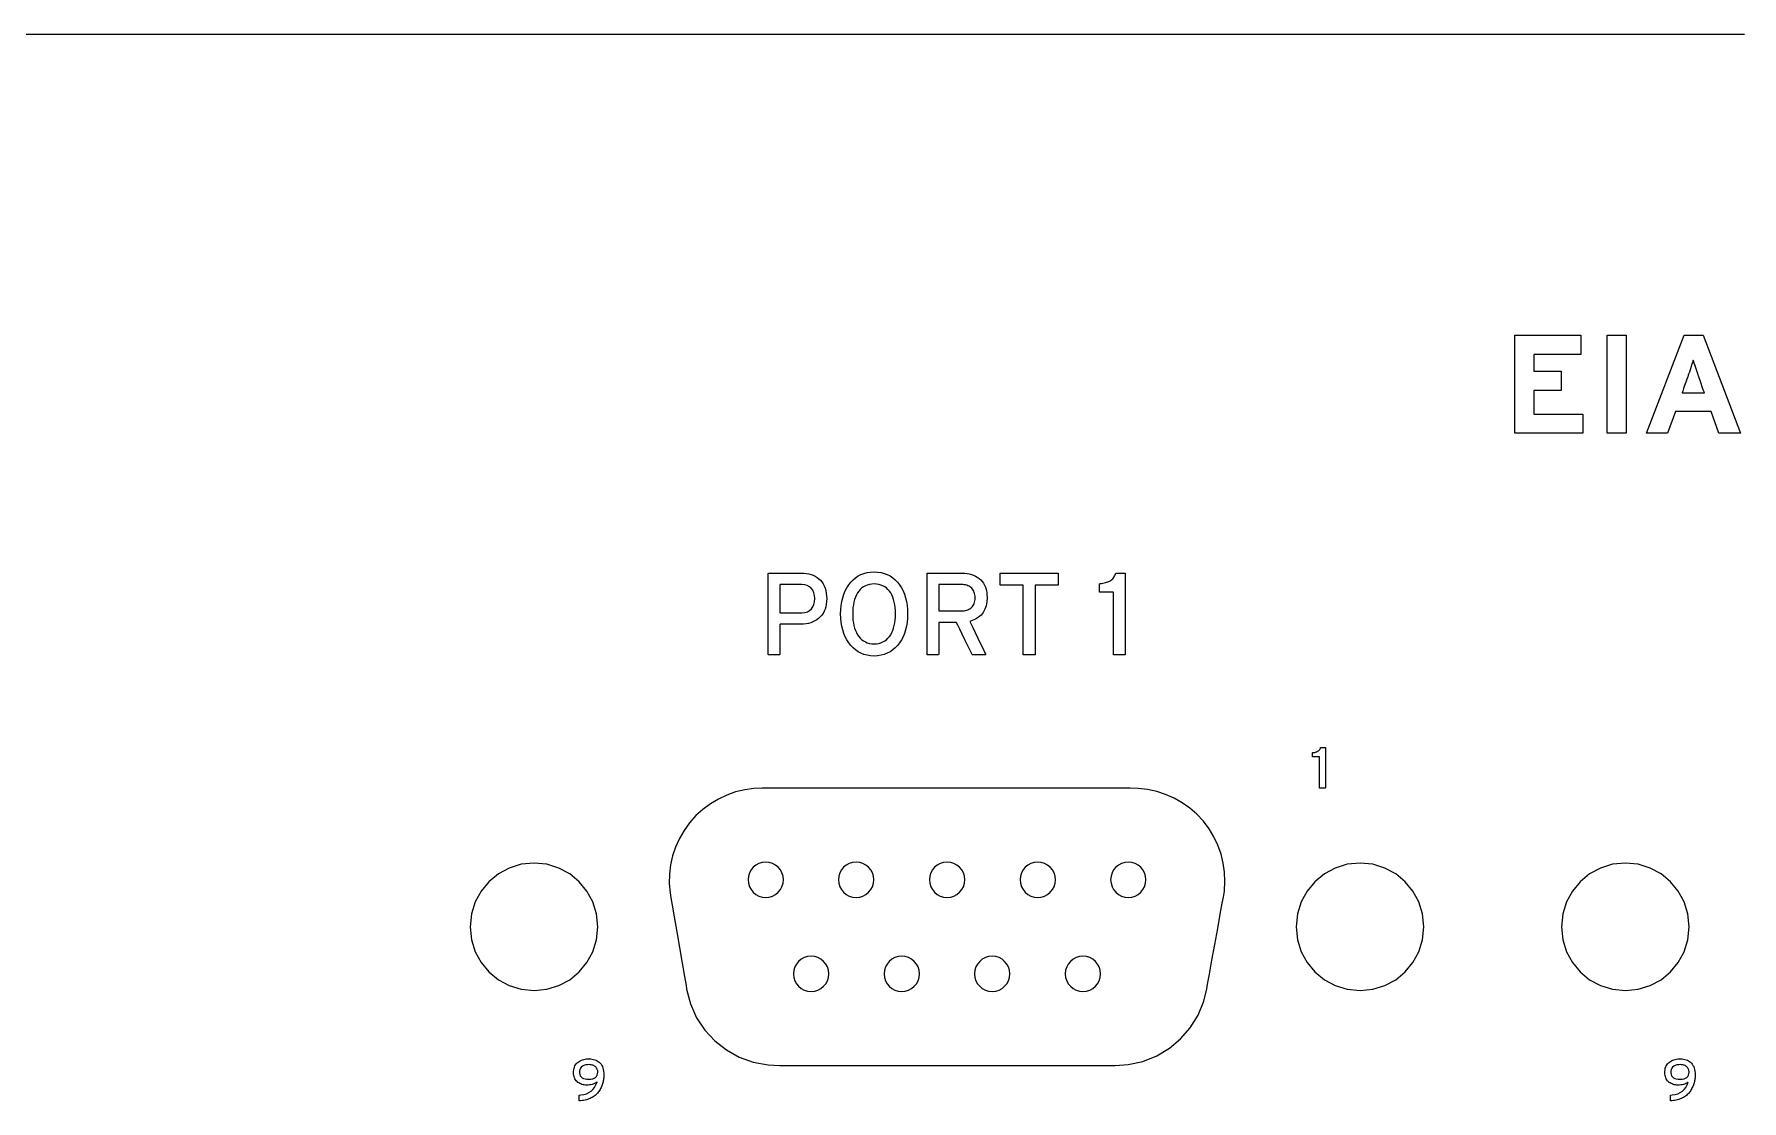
# Model space of a CAD drawing. Extents: x 1 to 47.7, y 0.2 to 33.3.
# Drawn here: x 38.533 to 40.567, y 13.845 to 15.115 of the extents above; entities that cross this region are included whole.
import ezdxf

# ---------------------------------------------------------------- set-up
doc = ezdxf.new("R2010")
doc.units = 0
doc.header["$MEASUREMENT"] = 0
doc.layers.add('4_0_____DWG', color=7, linetype='CONTINUOUS')

msp = doc.modelspace()

# ---------------------------------------------------------------- linework, layer by layer
at = {"layer": '4_0_____DWG'}
for points in [[(38.496, 15.1152), (38.6757, 15.1152), (38.8534, 15.1152), (38.9414, 15.1152), (39.0289, 15.1152), (39.1158, 15.1152), (39.2022, 15.1152), (39.2879, 15.1152), (39.3731, 15.1152), (39.4576, 15.1152), (39.5416, 15.1152), (39.6249, 15.1152), (39.7075, 15.1152), (39.7895, 15.1152), (39.8708, 15.1152), (39.9514, 15.1152), (40.0313, 15.1152), (40.1106, 15.1152), (40.1891, 15.1152), (40.2668, 15.1152), (40.3439, 15.1152), (40.4201, 15.1152), (40.4956, 15.1152), (40.5703, 15.1152)], [(40.2967, 14.64), (40.2967, 14.7566), (40.3752, 14.7566), (40.3752, 14.7338), (40.3193, 14.7338), (40.3193, 14.7137), (40.3518, 14.7137), (40.3518, 14.691), (40.3193, 14.691), (40.3193, 14.6628), (40.3776, 14.6628), (40.3776, 14.64), (40.2967, 14.64)], [(40.4066, 14.64), (40.4066, 14.7566), (40.4292, 14.7566), (40.4292, 14.64), (40.4066, 14.64)], [(40.5398, 14.64), (40.5306, 14.666), (40.488, 14.666), (40.4788, 14.64), (40.4538, 14.64), (40.4985, 14.7566), (40.5211, 14.7566), (40.5654, 14.64), (40.5398, 14.64)], [(39.7253, 14.4592), (39.7253, 14.3762), (39.7112, 14.3762), (39.7112, 14.4592), (39.6838, 14.4592), (39.6838, 14.4734), (39.7528, 14.4734), (39.7528, 14.4592), (39.7253, 14.4592)]]:
    msp.add_lwpolyline(points, dxfattribs=at)
for points in [[(40.5152, 14.7093), (40.5142, 14.7119), (40.5134, 14.7144), (40.5126, 14.7168), (40.5118, 14.7191), (40.5111, 14.7213), (40.5105, 14.7233), (40.5099, 14.7253), (40.5094, 14.7271), (40.5089, 14.726), (40.5083, 14.7241), (40.5077, 14.7221), (40.507, 14.72), (40.5063, 14.7177), (40.5055, 14.7154), (40.5047, 14.7129), (40.5038, 14.7103), (40.5033, 14.709), (40.5027, 14.7072), (40.5017, 14.7042), (40.5004, 14.7006), (40.499, 14.6968), (40.4977, 14.6931), (40.4967, 14.6902), (40.4961, 14.6884), (40.4961, 14.6881), (40.498, 14.6881), (40.5015, 14.6881), (40.5059, 14.6881), (40.5108, 14.6881), (40.5154, 14.6881), (40.5193, 14.6881), (40.5219, 14.6881), (40.5226, 14.6881), (40.5222, 14.6893), (40.5213, 14.6918), (40.5201, 14.6953), (40.5188, 14.6991), (40.5174, 14.7028), (40.5163, 14.7061), (40.5155, 14.7084)], [(39.477, 14.443), (39.4769, 14.4396), (39.4765, 14.4364), (39.4759, 14.4334), (39.4751, 14.4306), (39.474, 14.428), (39.4727, 14.4255), (39.4712, 14.4233), (39.4694, 14.4213), (39.4674, 14.4195), (39.4653, 14.4178), (39.463, 14.4164), (39.4606, 14.4152), (39.458, 14.4143), (39.4553, 14.4135), (39.4524, 14.4129), (39.4494, 14.4126), (39.4462, 14.4125), (39.4451, 14.4125), (39.4428, 14.4125), (39.4393, 14.4125), (39.4352, 14.4125), (39.4309, 14.4125), (39.4269, 14.4125), (39.4237, 14.4125), (39.4216, 14.4125), (39.4212, 14.4123), (39.4212, 14.4101), (39.4212, 14.4059), (39.4212, 14.4003), (39.4212, 14.394), (39.4212, 14.3878), (39.4212, 14.3823), (39.4212, 14.3783), (39.4212, 14.3763), (39.4209, 14.3762), (39.4197, 14.3762), (39.4178, 14.3762), (39.4155, 14.3762), (39.4131, 14.3762), (39.4108, 14.3762), (39.4089, 14.3762), (39.4077, 14.3762), (39.4074, 14.3764), (39.4074, 14.3816), (39.4074, 14.3925), (39.4074, 14.4072), (39.4074, 14.4239), (39.4074, 14.4407), (39.4074, 14.4557), (39.4074, 14.4671), (39.4074, 14.473), (39.4081, 14.4734), (39.4113, 14.4734), (39.4165, 14.4734), (39.4229, 14.4734), (39.4298, 14.4734), (39.4363, 14.4734), (39.4419, 14.4734), (39.4456, 14.4734), (39.4471, 14.4734), (39.4502, 14.4733), (39.453, 14.473), (39.4558, 14.4724), (39.4584, 14.4717), (39.4609, 14.4708), (39.4633, 14.4696), (39.4655, 14.4683), (39.4676, 14.4667), (39.4695, 14.4649), (39.4712, 14.4629), (39.4728, 14.4607), (39.474, 14.4583), (39.4751, 14.4556), (39.4759, 14.4528), (39.4765, 14.4497), (39.4769, 14.4465)], [(39.5733, 14.4249), (39.5732, 14.4197), (39.5727, 14.4148), (39.572, 14.4101), (39.5709, 14.4057), (39.5696, 14.4015), (39.568, 14.3976), (39.5661, 14.3939), (39.5639, 14.3905), (39.5614, 14.3873), (39.5587, 14.3844), (39.5557, 14.3819), (39.5525, 14.3798), (39.5491, 14.378), (39.5455, 14.3766), (39.5417, 14.3756), (39.5377, 14.375), (39.5334, 14.3747), (39.5292, 14.375), (39.5252, 14.3756), (39.5214, 14.3766), (39.5178, 14.378), (39.5145, 14.3798), (39.5113, 14.3819), (39.5084, 14.3844), (39.5058, 14.3873), (39.5033, 14.3905), (39.501, 14.3939), (39.4991, 14.3976), (39.4974, 14.4015), (39.4961, 14.4057), (39.495, 14.4101), (39.4942, 14.4148), (39.4938, 14.4197), (39.4936, 14.4249), (39.4938, 14.43), (39.4942, 14.435), (39.495, 14.4397), (39.4961, 14.4441), (39.4974, 14.4483), (39.4991, 14.4523), (39.501, 14.456), (39.5033, 14.4594), (39.5058, 14.4626), (39.5084, 14.4655), (39.5113, 14.4679), (39.5145, 14.47), (39.5178, 14.4718), (39.5214, 14.4731), (39.5252, 14.4741), (39.5292, 14.4747), (39.5334, 14.475), (39.5377, 14.4747), (39.5417, 14.4741), (39.5455, 14.4731), (39.5491, 14.4718), (39.5525, 14.47), (39.5557, 14.4679), (39.5587, 14.4655), (39.5614, 14.4626), (39.5639, 14.4594), (39.5661, 14.456), (39.568, 14.4523), (39.5696, 14.4483), (39.5709, 14.4441), (39.572, 14.4397), (39.5727, 14.435), (39.5732, 14.43)], [(39.6681, 14.4444), (39.6677, 14.4392), (39.6668, 14.4345), (39.6654, 14.4304), (39.6634, 14.4267), (39.6609, 14.4235), (39.6579, 14.4208), (39.6543, 14.4186), (39.6502, 14.4168), (39.6475, 14.4158), (39.6486, 14.4133), (39.6509, 14.4087), (39.6538, 14.4026), (39.6571, 14.3958), (39.6604, 14.389), (39.6633, 14.3831), (39.6654, 14.3786), (39.6665, 14.3764), (39.6662, 14.3762), (39.6649, 14.3762), (39.6627, 14.3762), (39.6601, 14.3762), (39.6573, 14.3762), (39.6546, 14.3762), (39.6523, 14.3762), (39.6508, 14.3762), (39.6503, 14.3763), (39.6495, 14.3779), (39.6475, 14.3819), (39.6448, 14.3875), (39.6417, 14.394), (39.6385, 14.4006), (39.6355, 14.4067), (39.6332, 14.4115), (39.6318, 14.4143), (39.6315, 14.4147), (39.63, 14.4147), (39.6275, 14.4147), (39.6241, 14.4147), (39.6205, 14.4147), (39.6169, 14.4147), (39.6138, 14.4147), (39.6115, 14.4147), (39.6104, 14.4147), (39.6104, 14.4137), (39.6104, 14.4103), (39.6104, 14.4051), (39.6104, 14.3988), (39.6104, 14.3922), (39.6104, 14.3859), (39.6104, 14.3806), (39.6104, 14.3772), (39.6103, 14.3762), (39.6097, 14.3762), (39.6082, 14.3762), (39.6061, 14.3762), (39.6038, 14.3762), (39.6014, 14.3762), (39.5993, 14.3762), (39.5976, 14.3762), (39.5967, 14.3762), (39.5965, 14.3774), (39.5965, 14.3845), (39.5965, 14.3966), (39.5965, 14.4119), (39.5965, 14.4287), (39.5965, 14.445), (39.5965, 14.4591), (39.5965, 14.4692), (39.5965, 14.4734), (39.5978, 14.4734), (39.6017, 14.4734), (39.6074, 14.4734), (39.6143, 14.4734), (39.6214, 14.4734), (39.6281, 14.4734), (39.6335, 14.4734), (39.637, 14.4734), (39.6386, 14.4734), (39.6415, 14.4733), (39.6443, 14.473), (39.6469, 14.4724), (39.6495, 14.4717), (39.6519, 14.4708), (39.6542, 14.4698), (39.6564, 14.4685), (39.6585, 14.4671), (39.6605, 14.4654), (39.6622, 14.4635), (39.6637, 14.4614), (39.665, 14.4591), (39.6661, 14.4566), (39.667, 14.4539), (39.6676, 14.4509), (39.6679, 14.4478)], [(39.8185, 14.3762), (39.8185, 14.3791), (39.8185, 14.3867), (39.8185, 14.3975), (39.8185, 14.4102), (39.8185, 14.4233), (39.8185, 14.4352), (39.8185, 14.4446), (39.8185, 14.45), (39.8183, 14.4508), (39.8171, 14.4508), (39.815, 14.4508), (39.8123, 14.4508), (39.8094, 14.4508), (39.8066, 14.4508), (39.8042, 14.4508), (39.8025, 14.4508), (39.8018, 14.4508), (39.8018, 14.4512), (39.8018, 14.4522), (39.8018, 14.4536), (39.8018, 14.4554), (39.8018, 14.4571), (39.8018, 14.4587), (39.8018, 14.46), (39.8018, 14.4607), (39.8027, 14.4609), (39.8044, 14.4611), (39.806, 14.4613), (39.8076, 14.4617), (39.8091, 14.4621), (39.8105, 14.4625), (39.8119, 14.463), (39.8133, 14.4636), (39.8146, 14.4643), (39.8157, 14.465), (39.8168, 14.4658), (39.8178, 14.4667), (39.8186, 14.4677), (39.8194, 14.4688), (39.82, 14.47), (39.8206, 14.4713), (39.821, 14.4727), (39.8213, 14.4734), (39.8221, 14.4734), (39.8236, 14.4734), (39.8254, 14.4734), (39.8274, 14.4734), (39.8293, 14.4734), (39.831, 14.4734), (39.8322, 14.4734), (39.8326, 14.4734), (39.8326, 14.4697), (39.8326, 14.4598), (39.8326, 14.4457), (39.8326, 14.4291), (39.8326, 14.4121), (39.8326, 14.3965), (39.8326, 14.3843), (39.8326, 14.3772), (39.8325, 14.3762), (39.8314, 14.3762), (39.8297, 14.3762), (39.8274, 14.3762), (39.8249, 14.3762), (39.8225, 14.3762), (39.8205, 14.3762), (39.819, 14.3762)], [(39.4627, 14.443), (39.4624, 14.4468), (39.4616, 14.4501), (39.4603, 14.453), (39.4586, 14.4553), (39.4565, 14.4571), (39.4539, 14.4585), (39.4508, 14.4593), (39.4473, 14.4597), (39.4458, 14.4597), (39.4434, 14.4597), (39.4397, 14.4597), (39.4353, 14.4597), (39.4307, 14.4597), (39.4265, 14.4597), (39.4232, 14.4597), (39.4214, 14.4597), (39.4212, 14.4592), (39.4212, 14.4564), (39.4212, 14.4517), (39.4212, 14.446), (39.4212, 14.4399), (39.4212, 14.4341), (39.4212, 14.4295), (39.4212, 14.4267), (39.4214, 14.4262), (39.4232, 14.4262), (39.4265, 14.4262), (39.4307, 14.4262), (39.4353, 14.4262), (39.4397, 14.4262), (39.4434, 14.4262), (39.4458, 14.4262), (39.4473, 14.4262), (39.4509, 14.4266), (39.454, 14.4275), (39.4567, 14.4289), (39.4588, 14.4307), (39.4605, 14.4331), (39.4617, 14.4359), (39.4624, 14.4392)], [(39.559, 14.4249), (39.5589, 14.4287), (39.5586, 14.4323), (39.5582, 14.4357), (39.5575, 14.439), (39.5567, 14.442), (39.5558, 14.4448), (39.5546, 14.4475), (39.5533, 14.4499), (39.5517, 14.4521), (39.55, 14.454), (39.5482, 14.4557), (39.5461, 14.4571), (39.5439, 14.4583), (39.5416, 14.4592), (39.539, 14.4599), (39.5363, 14.4603), (39.5334, 14.4605), (39.5306, 14.4603), (39.5279, 14.4599), (39.5254, 14.4592), (39.5231, 14.4583), (39.5209, 14.4571), (39.5189, 14.4557), (39.517, 14.454), (39.5153, 14.4521), (39.5138, 14.4499), (39.5124, 14.4475), (39.5112, 14.4448), (39.5102, 14.442), (39.5094, 14.439), (39.5088, 14.4357), (39.5083, 14.4323), (39.5081, 14.4287), (39.508, 14.4249), (39.5081, 14.4211), (39.5083, 14.4175), (39.5088, 14.4141), (39.5094, 14.4109), (39.5102, 14.4079), (39.5112, 14.4051), (39.5124, 14.4025), (39.5138, 14.4001), (39.5153, 14.3979), (39.517, 14.3958), (39.5189, 14.3941), (39.5209, 14.3926), (39.5231, 14.3914), (39.5254, 14.3904), (39.5279, 14.3897), (39.5306, 14.3893), (39.5334, 14.3892), (39.5363, 14.3893), (39.539, 14.3897), (39.5416, 14.3904), (39.5439, 14.3914), (39.5461, 14.3926), (39.5482, 14.3941), (39.55, 14.3958), (39.5517, 14.3979), (39.5533, 14.4001), (39.5546, 14.4025), (39.5558, 14.4051), (39.5567, 14.4079), (39.5575, 14.4109), (39.5582, 14.4141), (39.5586, 14.4175), (39.5589, 14.4211)], [(39.6538, 14.444), (39.6538, 14.4458), (39.6536, 14.4475), (39.6532, 14.449), (39.6528, 14.4505), (39.6523, 14.4519), (39.6516, 14.4531), (39.6508, 14.4542), (39.6499, 14.4553), (39.6489, 14.4562), (39.6478, 14.457), (39.6466, 14.4578), (39.6453, 14.4584), (39.644, 14.4589), (39.6425, 14.4593), (39.6409, 14.4595), (39.6393, 14.4597), (39.6378, 14.4597), (39.6364, 14.4597), (39.6334, 14.4597), (39.6292, 14.4597), (39.6244, 14.4597), (39.6196, 14.4597), (39.6153, 14.4597), (39.6121, 14.4597), (39.6105, 14.4597), (39.6104, 14.4591), (39.6104, 14.4564), (39.6104, 14.4521), (39.6104, 14.4468), (39.6104, 14.4413), (39.6104, 14.4361), (39.6104, 14.4318), (39.6104, 14.429), (39.6105, 14.4284), (39.6121, 14.4284), (39.6153, 14.4284), (39.6196, 14.4284), (39.6244, 14.4284), (39.6292, 14.4284), (39.6334, 14.4284), (39.6364, 14.4284), (39.6378, 14.4284), (39.6393, 14.4284), (39.6409, 14.4286), (39.6424, 14.4288), (39.6439, 14.4292), (39.6452, 14.4297), (39.6465, 14.4303), (39.6477, 14.431), (39.6488, 14.4318), (39.6498, 14.4327), (39.6507, 14.4337), (39.6515, 14.4348), (39.6522, 14.436), (39.6528, 14.4374), (39.6532, 14.4389), (39.6535, 14.4405), (39.6538, 14.4421)], [(40.064, 14.2172), (40.064, 14.2187), (40.064, 14.2224), (40.064, 14.2279), (40.064, 14.2342), (40.064, 14.2407), (40.064, 14.2467), (40.064, 14.2514), (40.064, 14.2541), (40.064, 14.2545), (40.0634, 14.2545), (40.0623, 14.2545), (40.061, 14.2545), (40.0595, 14.2545), (40.0581, 14.2545), (40.0569, 14.2545), (40.056, 14.2545), (40.0557, 14.2545), (40.0557, 14.2547), (40.0557, 14.2552), (40.0557, 14.2559), (40.0557, 14.2568), (40.0557, 14.2577), (40.0557, 14.2585), (40.0557, 14.2591), (40.0557, 14.2595), (40.0561, 14.2596), (40.057, 14.2596), (40.0578, 14.2598), (40.0586, 14.2599), (40.0593, 14.2601), (40.0601, 14.2604), (40.0608, 14.2606), (40.0614, 14.2609), (40.0621, 14.2612), (40.0627, 14.2616), (40.0632, 14.262), (40.0637, 14.2625), (40.0641, 14.263), (40.0645, 14.2635), (40.0648, 14.2641), (40.0651, 14.2648), (40.0653, 14.2655), (40.0654, 14.2658), (40.0659, 14.2658), (40.0666, 14.2658), (40.0675, 14.2658), (40.0685, 14.2658), (40.0695, 14.2658), (40.0703, 14.2658), (40.0709, 14.2658), (40.0711, 14.2658), (40.0711, 14.264), (40.0711, 14.259), (40.0711, 14.2519), (40.0711, 14.2437), (40.0711, 14.2352), (40.0711, 14.2274), (40.0711, 14.2212), (40.0711, 14.2177), (40.071, 14.2172), (40.0705, 14.2172), (40.0696, 14.2172), (40.0685, 14.2172), (40.0673, 14.2172), (40.0661, 14.2172), (40.065, 14.2172), (40.0643, 14.2172)], [(39.3101, 13.9781), (39.3147, 13.9604), (39.3221, 13.944), (39.3319, 13.9293), (39.3438, 13.9164), (39.3575, 13.9056), (39.3729, 13.897), (39.3896, 13.891), (39.4074, 13.8878), (39.421, 13.8872), (39.447, 13.8872), (39.4951, 13.8872), (39.5576, 13.8872), (39.6269, 13.8872), (39.6955, 13.8872), (39.7558, 13.8872), (39.8001, 13.8872), (39.8208, 13.8872), (39.8361, 13.8882), (39.8537, 13.892), (39.8701, 13.8986), (39.8852, 13.9076), (39.8986, 13.9188), (39.9101, 13.9321), (39.9194, 13.9472), (39.9262, 13.9638), (39.9298, 13.9783), (39.9308, 13.9839), (39.933, 13.996), (39.936, 14.0125), (39.9394, 14.0312), (39.9428, 14.0501), (39.9459, 14.0672), (39.9483, 14.0803), (39.9496, 14.0874), (39.9507, 14.0948), (39.9514, 14.106), (39.951, 14.1171), (39.9494, 14.1281), (39.9468, 14.1389), (39.943, 14.1493), (39.9383, 14.1594), (39.9325, 14.1689), (39.9257, 14.1779), (39.918, 14.1862), (39.9096, 14.1935), (39.9005, 14.2), (39.8909, 14.2055), (39.8808, 14.2099), (39.8702, 14.2134), (39.8593, 14.2157), (39.8482, 14.217), (39.8386, 14.2172), (39.8101, 14.2172), (39.7573, 14.2172), (39.6888, 14.2172), (39.6127, 14.2172), (39.5375, 14.2172), (39.4714, 14.2172), (39.4228, 14.2172), (39.4001, 14.2172), (39.3904, 14.2168), (39.3793, 14.2153), (39.3685, 14.2128), (39.358, 14.2091), (39.348, 14.2044), (39.3384, 14.1988), (39.3295, 14.1921), (39.3212, 14.1846), (39.3137, 14.1762), (39.3071, 14.167), (39.3015, 14.1574), (39.297, 14.1472), (39.2934, 14.1367), (39.291, 14.1259), (39.2897, 14.1149), (39.2895, 14.1038), (39.2904, 14.0926), (39.2913, 14.0866), (39.2928, 14.0781), (39.2952, 14.064), (39.2983, 14.0464), (39.3016, 14.0274), (39.3048, 14.0089), (39.3075, 13.9932), (39.3094, 13.9822)], [(39.2044, 14.0522), (39.2029, 14.0675), (39.1984, 14.0818), (39.1914, 14.0947), (39.1821, 14.1059), (39.1709, 14.1152), (39.158, 14.1222), (39.1437, 14.1267), (39.1284, 14.1282), (39.1131, 14.1267), (39.0988, 14.1222), (39.0859, 14.1152), (39.0747, 14.1059), (39.0654, 14.0947), (39.0584, 14.0818), (39.0539, 14.0675), (39.0524, 14.0522), (39.0539, 14.0369), (39.0584, 14.0226), (39.0654, 14.0097), (39.0747, 13.9985), (39.0859, 13.9892), (39.0988, 13.9822), (39.1131, 13.9778), (39.1284, 13.9762), (39.1437, 13.9778), (39.158, 13.9822), (39.1709, 13.9892), (39.1821, 13.9985), (39.1914, 14.0097), (39.1984, 14.0226), (39.2029, 14.0369)], [(39.4254, 14.1082), (39.425, 14.1124), (39.4237, 14.1164), (39.4218, 14.12), (39.4192, 14.1231), (39.4161, 14.1256), (39.4126, 14.1276), (39.4086, 14.1288), (39.4044, 14.1292), (39.4002, 14.1288), (39.3962, 14.1276), (39.3926, 14.1256), (39.3895, 14.1231), (39.387, 14.12), (39.385, 14.1164), (39.3838, 14.1124), (39.3834, 14.1082), (39.3838, 14.104), (39.385, 14.1), (39.387, 14.0965), (39.3895, 14.0934), (39.3926, 14.0908), (39.3962, 14.0889), (39.4002, 14.0876), (39.4044, 14.0872), (39.4086, 14.0876), (39.4126, 14.0889), (39.4161, 14.0908), (39.4192, 14.0934), (39.4218, 14.0965), (39.4237, 14.1), (39.425, 14.104)], [(39.533, 14.1082), (39.5326, 14.1124), (39.5314, 14.1164), (39.5294, 14.12), (39.5269, 14.1231), (39.5238, 14.1256), (39.5202, 14.1276), (39.5163, 14.1288), (39.512, 14.1292), (39.5078, 14.1288), (39.5039, 14.1276), (39.5003, 14.1256), (39.4972, 14.1231), (39.4946, 14.12), (39.4927, 14.1164), (39.4915, 14.1124), (39.491, 14.1082), (39.4915, 14.104), (39.4927, 14.1), (39.4946, 14.0965), (39.4972, 14.0934), (39.5003, 14.0908), (39.5039, 14.0889), (39.5078, 14.0876), (39.512, 14.0872), (39.5163, 14.0876), (39.5202, 14.0889), (39.5238, 14.0908), (39.5269, 14.0934), (39.5294, 14.0965), (39.5314, 14.1), (39.5326, 14.104)], [(39.6414, 14.1082), (39.641, 14.1124), (39.6398, 14.1164), (39.6378, 14.12), (39.6353, 14.1231), (39.6322, 14.1256), (39.6286, 14.1276), (39.6247, 14.1288), (39.6204, 14.1292), (39.6162, 14.1288), (39.6123, 14.1276), (39.6087, 14.1256), (39.6056, 14.1231), (39.603, 14.12), (39.6011, 14.1164), (39.5998, 14.1124), (39.5994, 14.1082), (39.5998, 14.104), (39.6011, 14.1), (39.603, 14.0965), (39.6056, 14.0934), (39.6087, 14.0908), (39.6123, 14.0889), (39.6162, 14.0876), (39.6204, 14.0872), (39.6247, 14.0876), (39.6286, 14.0889), (39.6322, 14.0908), (39.6353, 14.0934), (39.6378, 14.0965), (39.6398, 14.1), (39.641, 14.104)], [(39.7494, 14.1082), (39.749, 14.1124), (39.7478, 14.1164), (39.7458, 14.12), (39.7433, 14.1231), (39.7401, 14.1256), (39.7366, 14.1276), (39.7326, 14.1288), (39.7284, 14.1292), (39.7242, 14.1288), (39.7202, 14.1276), (39.7167, 14.1256), (39.7136, 14.1231), (39.711, 14.12), (39.7091, 14.1164), (39.7078, 14.1124), (39.7074, 14.1082), (39.7078, 14.104), (39.7091, 14.1), (39.711, 14.0965), (39.7136, 14.0934), (39.7167, 14.0908), (39.7202, 14.0889), (39.7242, 14.0876), (39.7284, 14.0872), (39.7326, 14.0876), (39.7366, 14.0889), (39.7401, 14.0908), (39.7433, 14.0934), (39.7458, 14.0965), (39.7478, 14.1), (39.749, 14.104)], [(39.8572, 14.1082), (39.8568, 14.1124), (39.8556, 14.1164), (39.8537, 14.12), (39.8511, 14.1231), (39.848, 14.1256), (39.8444, 14.1276), (39.8405, 14.1288), (39.8363, 14.1292), (39.832, 14.1288), (39.8281, 14.1276), (39.8245, 14.1256), (39.8214, 14.1231), (39.8188, 14.12), (39.8169, 14.1164), (39.8157, 14.1124), (39.8152, 14.1082), (39.8157, 14.104), (39.8169, 14.1), (39.8188, 14.0965), (39.8214, 14.0934), (39.8245, 14.0908), (39.8281, 14.0889), (39.832, 14.0876), (39.8363, 14.0872), (39.8405, 14.0876), (39.8444, 14.0889), (39.848, 14.0908), (39.8511, 14.0934), (39.8537, 14.0965), (39.8556, 14.1), (39.8568, 14.104)], [(40.1884, 14.0522), (40.1869, 14.0675), (40.1824, 14.0818), (40.1754, 14.0947), (40.1662, 14.1059), (40.1549, 14.1152), (40.142, 14.1222), (40.1277, 14.1267), (40.1124, 14.1282), (40.0971, 14.1267), (40.0828, 14.1222), (40.0699, 14.1152), (40.0587, 14.1059), (40.0494, 14.0947), (40.0424, 14.0818), (40.038, 14.0675), (40.0364, 14.0522), (40.038, 14.0369), (40.0424, 14.0226), (40.0494, 14.0097), (40.0587, 13.9985), (40.0699, 13.9892), (40.0828, 13.9822), (40.0971, 13.9778), (40.1124, 13.9762), (40.1277, 13.9778), (40.142, 13.9822), (40.1549, 13.9892), (40.1662, 13.9985), (40.1754, 14.0097), (40.1824, 14.0226), (40.1869, 14.0369)], [(40.5044, 14.0522), (40.5029, 14.0675), (40.4984, 14.0818), (40.4914, 14.0947), (40.4821, 14.1059), (40.4709, 14.1152), (40.458, 14.1222), (40.4437, 14.1267), (40.4284, 14.1282), (40.4131, 14.1267), (40.3988, 14.1222), (40.3859, 14.1152), (40.3747, 14.1059), (40.3654, 14.0947), (40.3584, 14.0818), (40.3539, 14.0675), (40.3524, 14.0522), (40.3539, 14.0369), (40.3584, 14.0226), (40.3654, 14.0097), (40.3747, 13.9985), (40.3859, 13.9892), (40.3988, 13.9822), (40.4131, 13.9778), (40.4284, 13.9762), (40.4437, 13.9778), (40.458, 13.9822), (40.4709, 13.9892), (40.4821, 13.9985), (40.4914, 14.0097), (40.4984, 14.0226), (40.5029, 14.0369)], [(39.4794, 13.9962), (39.479, 14.0004), (39.4778, 14.0044), (39.4758, 14.0079), (39.4733, 14.0111), (39.4702, 14.0136), (39.4666, 14.0155), (39.4627, 14.0168), (39.4584, 14.0172), (39.4542, 14.0168), (39.4503, 14.0155), (39.4467, 14.0136), (39.4436, 14.0111), (39.441, 14.0079), (39.4391, 14.0044), (39.4379, 14.0004), (39.4374, 13.9962), (39.4379, 13.992), (39.4391, 13.988), (39.441, 13.9845), (39.4436, 13.9814), (39.4467, 13.9788), (39.4503, 13.9769), (39.4542, 13.9756), (39.4584, 13.9752), (39.4627, 13.9756), (39.4666, 13.9769), (39.4702, 13.9788), (39.4733, 13.9814), (39.4758, 13.9845), (39.4778, 13.988), (39.479, 13.992)], [(39.5874, 13.9962), (39.587, 14.0004), (39.5858, 14.0044), (39.5838, 14.0079), (39.5813, 14.0111), (39.5781, 14.0136), (39.5746, 14.0155), (39.5706, 14.0168), (39.5664, 14.0172), (39.5622, 14.0168), (39.5582, 14.0155), (39.5547, 14.0136), (39.5516, 14.0111), (39.549, 14.0079), (39.5471, 14.0044), (39.5458, 14.0004), (39.5454, 13.9962), (39.5458, 13.992), (39.5471, 13.988), (39.549, 13.9845), (39.5516, 13.9814), (39.5547, 13.9788), (39.5582, 13.9769), (39.5622, 13.9756), (39.5664, 13.9752), (39.5706, 13.9756), (39.5746, 13.9769), (39.5781, 13.9788), (39.5813, 13.9814), (39.5838, 13.9845), (39.5858, 13.988), (39.587, 13.992)], [(39.6951, 13.9962), (39.6947, 14.0004), (39.6935, 14.0044), (39.6915, 14.0079), (39.689, 14.0111), (39.6859, 14.0136), (39.6823, 14.0155), (39.6784, 14.0168), (39.6741, 14.0172), (39.6699, 14.0168), (39.666, 14.0155), (39.6624, 14.0136), (39.6593, 14.0111), (39.6567, 14.0079), (39.6548, 14.0044), (39.6535, 14.0004), (39.6531, 13.9962), (39.6535, 13.992), (39.6548, 13.988), (39.6567, 13.9845), (39.6593, 13.9814), (39.6624, 13.9788), (39.666, 13.9769), (39.6699, 13.9756), (39.6741, 13.9752), (39.6784, 13.9756), (39.6823, 13.9769), (39.6859, 13.9788), (39.689, 13.9814), (39.6915, 13.9845), (39.6935, 13.988), (39.6947, 13.992)], [(39.8032, 13.9962), (39.8028, 14.0004), (39.8016, 14.0044), (39.7996, 14.0079), (39.7971, 14.0111), (39.7939, 14.0136), (39.7904, 14.0155), (39.7864, 14.0168), (39.7822, 14.0172), (39.778, 14.0168), (39.774, 14.0155), (39.7705, 14.0136), (39.7674, 14.0111), (39.7648, 14.0079), (39.7629, 14.0044), (39.7616, 14.0004), (39.7612, 13.9962), (39.7616, 13.992), (39.7629, 13.988), (39.7648, 13.9845), (39.7674, 13.9814), (39.7705, 13.9788), (39.774, 13.9769), (39.778, 13.9756), (39.7822, 13.9752), (39.7864, 13.9756), (39.7904, 13.9769), (39.7939, 13.9788), (39.7971, 13.9814), (39.7996, 13.9845), (39.8016, 13.988), (39.8028, 13.992)], [(39.2115, 13.8758), (39.2115, 13.8746), (39.2114, 13.8735), (39.2114, 13.8724), (39.2112, 13.8712), (39.2111, 13.8701), (39.2109, 13.8689), (39.2106, 13.8678), (39.2104, 13.8666), (39.2101, 13.8654), (39.2097, 13.8642), (39.2093, 13.863), (39.2088, 13.8619), (39.2082, 13.8607), (39.2077, 13.8596), (39.207, 13.8585), (39.2063, 13.8574), (39.2056, 13.8563), (39.2048, 13.8552), (39.204, 13.8542), (39.2031, 13.8533), (39.2022, 13.8524), (39.2012, 13.8515), (39.2001, 13.8507), (39.199, 13.8499), (39.1977, 13.8491), (39.1965, 13.8485), (39.1951, 13.8478), (39.1937, 13.8472), (39.1922, 13.8467), (39.1907, 13.8462), (39.1891, 13.8458), (39.1874, 13.8455), (39.1856, 13.8453), (39.1838, 13.8451), (39.1823, 13.845), (39.1823, 13.8454), (39.1823, 13.8461), (39.1823, 13.8471), (39.1823, 13.8483), (39.1823, 13.8494), (39.1823, 13.8505), (39.1823, 13.8513), (39.1823, 13.8518), (39.1843, 13.852), (39.1878, 13.8525), (39.191, 13.8534), (39.1938, 13.8548), (39.1964, 13.8565), (39.1986, 13.8585), (39.2005, 13.861), (39.2021, 13.8639), (39.2034, 13.8671), (39.2027, 13.8669), (39.2016, 13.8661), (39.2003, 13.8655), (39.199, 13.8649), (39.1976, 13.8645), (39.1961, 13.8641), (39.1944, 13.8639), (39.1927, 13.8638), (39.191, 13.8637), (39.1895, 13.8638), (39.1881, 13.864), (39.1867, 13.8642), (39.1854, 13.8646), (39.1842, 13.8651), (39.183, 13.8656), (39.1818, 13.8663), (39.1807, 13.867), (39.1796, 13.8679), (39.1787, 13.8689), (39.1779, 13.8699), (39.1771, 13.8711), (39.1766, 13.8724), (39.1761, 13.8738), (39.1757, 13.8753), (39.1755, 13.8769), (39.1754, 13.8785), (39.1755, 13.8803), (39.1757, 13.8821), (39.176, 13.8837), (39.1765, 13.8852), (39.1771, 13.8866), (39.1778, 13.8879), (39.1787, 13.889), (39.1797, 13.8901), (39.1809, 13.8911), (39.1821, 13.892), (39.1834, 13.8928), (39.1848, 13.8934), (39.1862, 13.894), (39.1877, 13.8944), (39.1893, 13.8948), (39.191, 13.895), (39.1927, 13.8951), (39.1945, 13.8951), (39.1962, 13.895), (39.1978, 13.8948), (39.1994, 13.8944), (39.2009, 13.894), (39.2023, 13.8934), (39.2036, 13.8927), (39.2049, 13.8919), (39.2061, 13.8909), (39.2072, 13.8898), (39.2082, 13.8886), (39.209, 13.8872), (39.2098, 13.8857), (39.2104, 13.884), (39.2109, 13.8822), (39.2112, 13.8802), (39.2114, 13.878)], [(40.5115, 13.8758), (40.5115, 13.8746), (40.5114, 13.8735), (40.5114, 13.8724), (40.5112, 13.8712), (40.5111, 13.8701), (40.5109, 13.8689), (40.5106, 13.8678), (40.5104, 13.8666), (40.5101, 13.8654), (40.5097, 13.8642), (40.5093, 13.863), (40.5088, 13.8619), (40.5082, 13.8607), (40.5077, 13.8596), (40.507, 13.8585), (40.5063, 13.8574), (40.5056, 13.8563), (40.5048, 13.8552), (40.504, 13.8542), (40.5031, 13.8533), (40.5022, 13.8524), (40.5012, 13.8515), (40.5001, 13.8507), (40.4989, 13.8499), (40.4977, 13.8491), (40.4965, 13.8485), (40.4951, 13.8478), (40.4937, 13.8472), (40.4922, 13.8467), (40.4907, 13.8462), (40.4891, 13.8458), (40.4874, 13.8455), (40.4856, 13.8453), (40.4838, 13.8451), (40.4823, 13.845), (40.4823, 13.8454), (40.4823, 13.8461), (40.4823, 13.8471), (40.4823, 13.8483), (40.4823, 13.8494), (40.4823, 13.8505), (40.4823, 13.8513), (40.4823, 13.8518), (40.4843, 13.852), (40.4878, 13.8525), (40.491, 13.8534), (40.4938, 13.8548), (40.4964, 13.8565), (40.4986, 13.8585), (40.5005, 13.861), (40.5021, 13.8639), (40.5034, 13.8671), (40.5027, 13.8669), (40.5016, 13.8661), (40.5003, 13.8655), (40.499, 13.8649), (40.4976, 13.8645), (40.4961, 13.8641), (40.4944, 13.8639), (40.4927, 13.8638), (40.491, 13.8637), (40.4895, 13.8638), (40.4881, 13.864), (40.4867, 13.8642), (40.4854, 13.8646), (40.4842, 13.8651), (40.483, 13.8656), (40.4818, 13.8663), (40.4807, 13.867), (40.4796, 13.8679), (40.4787, 13.8689), (40.4778, 13.8699), (40.4771, 13.8711), (40.4766, 13.8724), (40.4761, 13.8738), (40.4757, 13.8753), (40.4755, 13.8769), (40.4754, 13.8785), (40.4755, 13.8803), (40.4757, 13.8821), (40.476, 13.8837), (40.4765, 13.8852), (40.4771, 13.8866), (40.4778, 13.8879), (40.4787, 13.889), (40.4797, 13.8901), (40.4809, 13.8911), (40.4821, 13.892), (40.4834, 13.8928), (40.4848, 13.8934), (40.4862, 13.894), (40.4877, 13.8944), (40.4893, 13.8948), (40.491, 13.895), (40.4927, 13.8951), (40.4945, 13.8951), (40.4962, 13.895), (40.4978, 13.8948), (40.4994, 13.8944), (40.5009, 13.894), (40.5023, 13.8934), (40.5036, 13.8927), (40.5049, 13.8919), (40.5061, 13.8909), (40.5072, 13.8898), (40.5082, 13.8886), (40.509, 13.8872), (40.5098, 13.8857), (40.5104, 13.884), (40.5108, 13.8822), (40.5112, 13.8802), (40.5114, 13.878)], [(39.2043, 13.8792), (39.2043, 13.88), (39.2042, 13.8809), (39.204, 13.8817), (39.2037, 13.8825), (39.2033, 13.8833), (39.2029, 13.884), (39.2024, 13.8847), (39.2018, 13.8853), (39.2011, 13.8859), (39.2003, 13.8864), (39.1995, 13.8869), (39.1986, 13.8873), (39.1976, 13.8876), (39.1965, 13.8878), (39.1953, 13.888), (39.1941, 13.8881), (39.192, 13.888), (39.1897, 13.8877), (39.1877, 13.8871), (39.186, 13.8862), (39.1847, 13.8851), (39.1837, 13.8838), (39.183, 13.8822), (39.1826, 13.8803), (39.1826, 13.8783), (39.1829, 13.8764), (39.1835, 13.8748), (39.1844, 13.8735), (39.1857, 13.8724), (39.1872, 13.8715), (39.1891, 13.871), (39.1913, 13.8706), (39.1938, 13.8706), (39.1962, 13.8708), (39.1983, 13.8712), (39.2001, 13.8719), (39.2016, 13.8728), (39.2028, 13.874), (39.2036, 13.8755), (39.2041, 13.8772)], [(40.5043, 13.8792), (40.5043, 13.88), (40.5042, 13.8809), (40.504, 13.8817), (40.5037, 13.8825), (40.5033, 13.8833), (40.5029, 13.884), (40.5024, 13.8847), (40.5018, 13.8853), (40.5011, 13.8859), (40.5003, 13.8864), (40.4995, 13.8869), (40.4986, 13.8873), (40.4976, 13.8876), (40.4965, 13.8878), (40.4953, 13.888), (40.4941, 13.8881), (40.492, 13.888), (40.4897, 13.8877), (40.4877, 13.8871), (40.486, 13.8862), (40.4847, 13.8851), (40.4837, 13.8838), (40.483, 13.8822), (40.4826, 13.8803), (40.4826, 13.8783), (40.4829, 13.8764), (40.4835, 13.8748), (40.4844, 13.8735), (40.4857, 13.8724), (40.4872, 13.8715), (40.4891, 13.871), (40.4913, 13.8706), (40.4938, 13.8706), (40.4962, 13.8708), (40.4983, 13.8712), (40.5001, 13.8719), (40.5016, 13.8728), (40.5028, 13.874), (40.5036, 13.8755), (40.5041, 13.8772)]]:
    msp.add_lwpolyline(points, close=True, dxfattribs=at)

doc.saveas('drawing.dxf')
